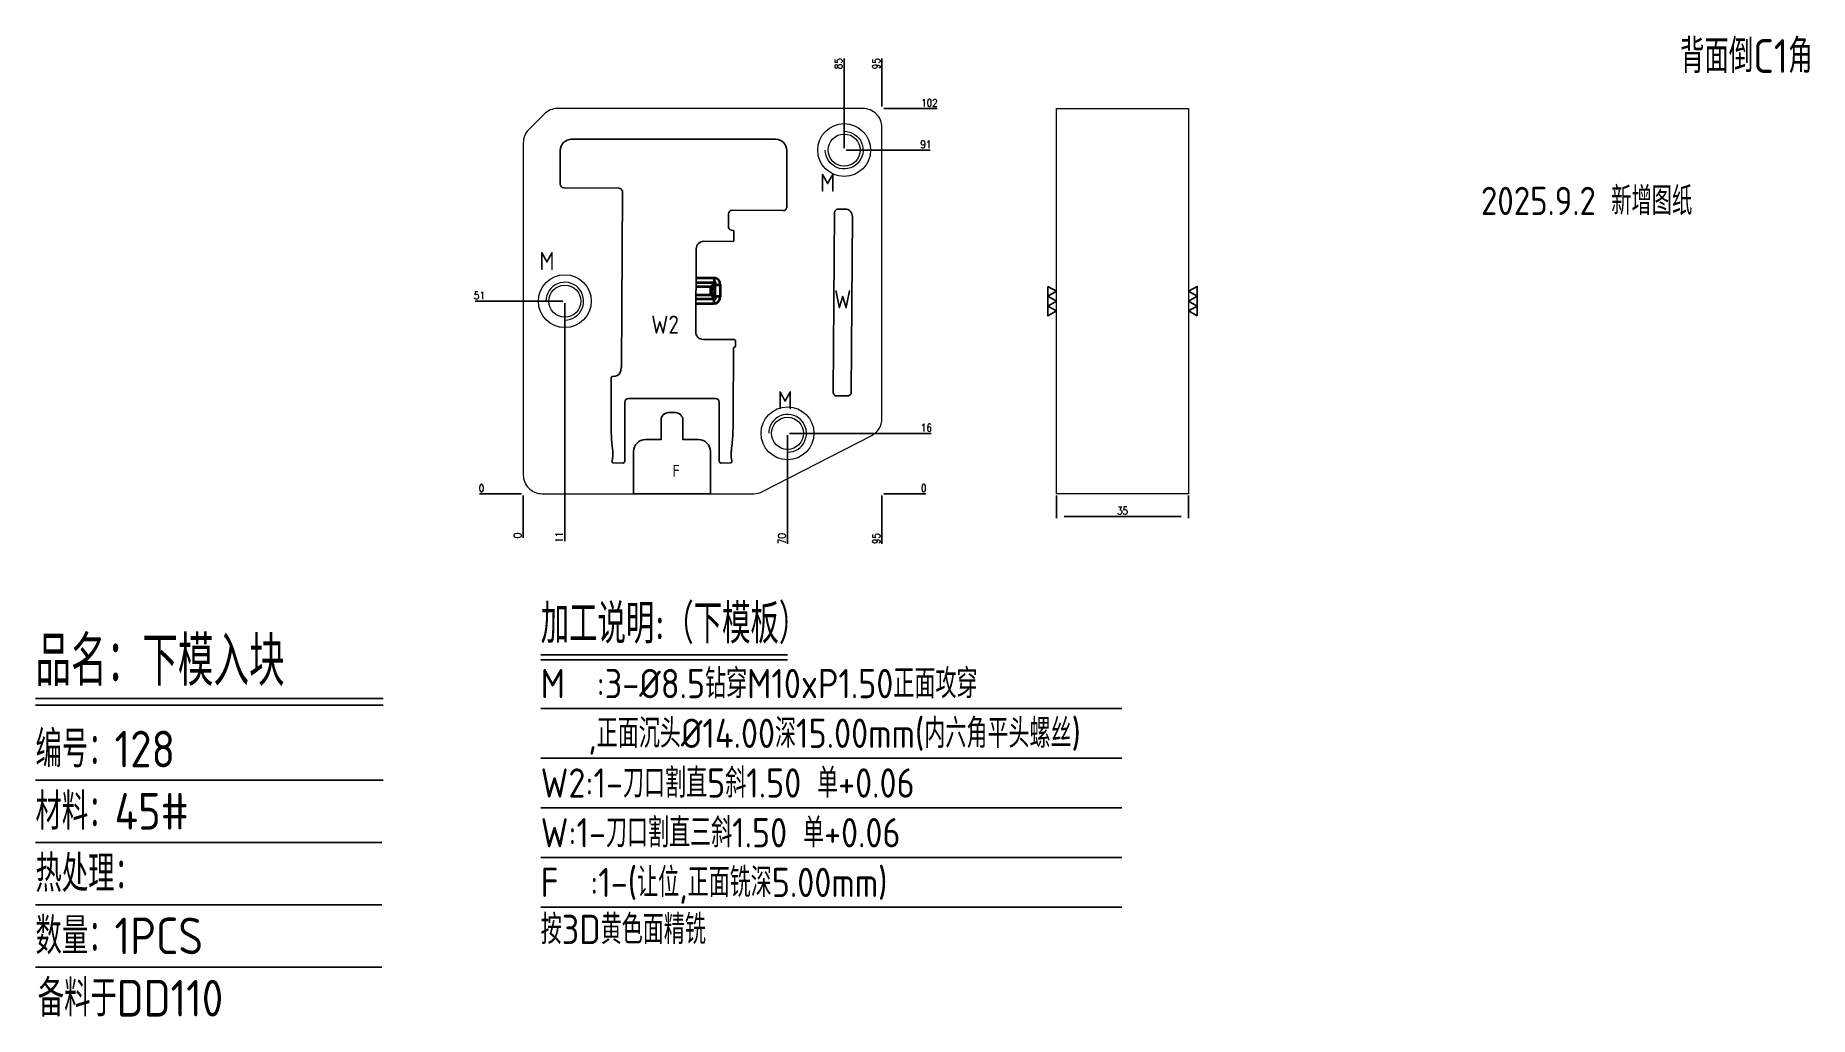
# Model space of a CAD drawing. Header units: millimetres. Extents: x 105599 to 106069, y 1693 to 1952.
import ezdxf
from ezdxf.enums import TextEntityAlignment as Align

# ---------------------------------------------------------------- set-up
doc = ezdxf.new("R2010")
doc.units = ezdxf.units.MM
for name, color, linetype in [('DIE_P', 2, 'Continuous'), ('DIM', 4, 'Continuous'), ('PH', 255, 'Continuous'), ('TEXT', 4, 'Continuous')]:
    doc.layers.add(name, color=color, linetype=linetype)
doc.styles.add('gbenor', font='gbenor.shx', dxfattribs={"bigfont": 'gbcbig.shx'})
doc.styles.get("Standard").update_dxf_attribs({"font": 'txt.shx', "width": 0.85, "bigfont": 'ctxt.shx'})
doc.dimstyles.new('T-2-WX', dxfattribs={"dimtxt": 2, "dimasz": 2, "dimexe": 0.5, "dimexo": 0.5, "dimgap": 0.5, "dimtad": 1, "dimtxsty": 'Standard', "dimblk": 'OPEN30', "dimcen": 0, "dimazin": 3, "dimtfac": 1, "dimtmove": 0, "dimatfit": 3, "dimldrblk": 'OPEN30', "dimlwd": -1, "dimlwe": -1})

# ---------------------------------------------------------------- blocks, each defined once
blk = doc.blocks.new('*D7579')
at = {"layer": 'Defpoints', "color": 0}
for p in [(105728.7, 1830.99), (105823.7, 1830.99), (105833.7, 1830.99)]:
    blk.add_point(p, dxfattribs=at)
at = {"layer": 'DIM', "color": 0}
blk.add_line((105824.2, 1830.99), (105835.33, 1830.99), dxfattribs=at)
at = {"layer": 'DIM', "color": 0, "insert": (105834.76, 1832.49), "char_height": 2, "attachment_point": 5}
blk.add_mtext('0', dxfattribs=at)
blk = doc.blocks.new('_Open30')
blk = doc.blocks.new('*D7580')
at = {"layer": 'Defpoints', "color": 0}
for p in [(105798.7, 1846.99), (105833.7, 1846.99), (105728.7, 1830.99)]:
    blk.add_point(p, dxfattribs=at)
at = {"layer": 'DIM', "color": 0}
for p, q in [((105799.2, 1846.99), (105825.7, 1846.99)), ((105825.7, 1846.99), (105829.7, 1846.99)), ((105829.7, 1846.99), (105836.71, 1846.99))]:
    blk.add_line(p, q, dxfattribs=at)
at = {"layer": 'DIM', "color": 0, "insert": (105835.45, 1848.49), "char_height": 2, "attachment_point": 5}
blk.add_mtext('16', dxfattribs=at)
blk = doc.blocks.new('*D7581')
at = {"layer": 'Defpoints', "color": 0}
for p in [(105813.7, 1921.99), (105833.7, 1921.99), (105728.7, 1830.99)]:
    blk.add_point(p, dxfattribs=at)
at = {"layer": 'DIM', "color": 0}
for p, q in [((105814.2, 1921.99), (105825.7, 1921.99)), ((105825.7, 1921.99), (105829.7, 1921.99)), ((105829.7, 1921.99), (105836.46, 1921.99))]:
    blk.add_line(p, q, dxfattribs=at)
at = {"layer": 'DIM', "color": 0, "insert": (105835.33, 1923.49), "char_height": 2, "attachment_point": 5}
blk.add_mtext('91', dxfattribs=at)
blk = doc.blocks.new('*D7582')
at = {"layer": 'Defpoints', "color": 0}
for p in [(105823.7, 1932.99), (105833.7, 1932.99), (105728.7, 1830.99)]:
    blk.add_point(p, dxfattribs=at)
at = {"layer": 'DIM', "color": 0}
for p, q in [((105824.2, 1932.99), (105827.7, 1932.99)), ((105827.7, 1932.99), (105829.7, 1932.99)), ((105829.7, 1932.99), (105838.33, 1932.99))]:
    blk.add_line(p, q, dxfattribs=at)
at = {"layer": 'DIM', "color": 0, "insert": (105836.26, 1934.49), "char_height": 2, "attachment_point": 5}
blk.add_mtext('102', dxfattribs=at)
blk = doc.blocks.new('*D7583')
at = {"layer": 'Defpoints', "color": 0}
for p in [(105718.7, 1830.99), (105728.7, 1830.99), (105728.7, 1830.99)]:
    blk.add_point(p, dxfattribs=at)
at = {"layer": 'DIM', "color": 0}
blk.add_line((105728.2, 1830.99), (105717.06, 1830.99), dxfattribs=at)
at = {"layer": 'DIM', "color": 0, "insert": (105717.63, 1832.49), "char_height": 2, "attachment_point": 5}
blk.add_mtext('0', dxfattribs=at)
blk = doc.blocks.new('*D7584')
at = {"layer": 'Defpoints', "color": 0}
for p in [(105718.7, 1881.99), (105739.7, 1881.99), (105728.7, 1830.99)]:
    blk.add_point(p, dxfattribs=at)
at = {"layer": 'DIM', "color": 0}
for p, q in [((105722.7, 1881.99), (105715.93, 1881.99)), ((105726.7, 1881.99), (105722.7, 1881.99)), ((105739.2, 1881.99), (105726.7, 1881.99))]:
    blk.add_line(p, q, dxfattribs=at)
at = {"layer": 'DIM', "color": 0, "insert": (105717.06, 1883.49), "char_height": 2, "attachment_point": 5}
blk.add_mtext('51', dxfattribs=at)
blk = doc.blocks.new('*D7585')
at = {"layer": 'Defpoints', "color": 0}
for p in [(105728.7, 1830.99), (105823.7, 1830.99), (105823.7, 1820.99)]:
    blk.add_point(p, dxfattribs=at)
at = {"layer": 'DIM', "color": 0}
for p, q in [((105823.7, 1830.49), (105823.7, 1826.99)), ((105823.7, 1826.99), (105823.7, 1824.99)), ((105823.7, 1824.99), (105823.7, 1817.74))]:
    blk.add_line(p, q, dxfattribs=at)
at = {"layer": 'DIM', "color": 0, "insert": (105822.2, 1819.12), "char_height": 2, "attachment_point": 5, "rotation": 90}
blk.add_mtext('95', dxfattribs=at)
blk = doc.blocks.new('*D7586')
at = {"layer": 'Defpoints', "color": 0}
for p in [(105798.7, 1846.99), (105728.7, 1830.99), (105798.7, 1820.99)]:
    blk.add_point(p, dxfattribs=at)
at = {"layer": 'DIM', "color": 0}
for p, q in [((105798.7, 1846.49), (105798.7, 1828.99)), ((105798.7, 1828.99), (105798.7, 1824.99)), ((105798.7, 1824.99), (105798.7, 1817.74))]:
    blk.add_line(p, q, dxfattribs=at)
at = {"layer": 'DIM', "color": 0, "insert": (105797.2, 1819.12), "char_height": 2, "attachment_point": 5, "rotation": 90}
blk.add_mtext('70', dxfattribs=at)
blk = doc.blocks.new('*D7587')
at = {"layer": 'Defpoints', "color": 0}
for p in [(105739.7, 1881.99), (105728.7, 1830.99), (105739.7, 1820.99)]:
    blk.add_point(p, dxfattribs=at)
at = {"layer": 'DIM', "color": 0}
for p, q in [((105739.7, 1881.49), (105739.7, 1828.99)), ((105739.7, 1828.99), (105739.7, 1824.99)), ((105739.7, 1824.99), (105739.7, 1818.47))]:
    blk.add_line(p, q, dxfattribs=at)
at = {"layer": 'DIM', "color": 0, "insert": (105738.2, 1819.48), "char_height": 2, "attachment_point": 5, "rotation": 90}
blk.add_mtext('11', dxfattribs=at)
blk = doc.blocks.new('*D7588')
at = {"layer": 'Defpoints', "color": 0}
for p in [(105728.7, 1830.99), (105728.7, 1830.99), (105728.7, 1820.99)]:
    blk.add_point(p, dxfattribs=at)
at = {"layer": 'DIM', "color": 0}
blk.add_line((105728.7, 1830.49), (105728.7, 1819.36), dxfattribs=at)
at = {"layer": 'DIM', "color": 0, "insert": (105727.2, 1819.93), "char_height": 2, "attachment_point": 5, "rotation": 90}
blk.add_mtext('0', dxfattribs=at)
blk = doc.blocks.new('*D7589')
at = {"layer": 'Defpoints', "color": 0}
for p in [(105823.7, 1942.99), (105823.7, 1932.99), (105728.7, 1830.99)]:
    blk.add_point(p, dxfattribs=at)
at = {"layer": 'DIM', "color": 0}
for p, q in [((105823.7, 1938.99), (105823.7, 1946.25)), ((105823.7, 1936.99), (105823.7, 1938.99)), ((105823.7, 1933.49), (105823.7, 1936.99))]:
    blk.add_line(p, q, dxfattribs=at)
at = {"layer": 'DIM', "color": 0, "insert": (105822.2, 1944.87), "char_height": 2, "attachment_point": 5, "rotation": 90}
blk.add_mtext('95', dxfattribs=at)
blk = doc.blocks.new('*D7590')
at = {"layer": 'Defpoints', "color": 0}
for p in [(105813.7, 1942.99), (105813.7, 1921.99), (105728.7, 1830.99)]:
    blk.add_point(p, dxfattribs=at)
at = {"layer": 'DIM', "color": 0}
for p, q in [((105813.7, 1938.99), (105813.7, 1946.25)), ((105813.7, 1934.99), (105813.7, 1938.99)), ((105813.7, 1922.49), (105813.7, 1934.99))]:
    blk.add_line(p, q, dxfattribs=at)
at = {"layer": 'DIM', "color": 0, "insert": (105812.2, 1944.87), "char_height": 2, "attachment_point": 5, "rotation": 90}
blk.add_mtext('85', dxfattribs=at)
blk = doc.blocks.new('*D7591')
at = {"layer": 'Defpoints', "color": 0}
for p in [(105869.94, 1830.99), (105904.94, 1830.99), (105869.94, 1824.99)]:
    blk.add_point(p, dxfattribs=at)
at = {"layer": 'DIM', "color": 0}
for p, q in [((105869.94, 1830.49), (105869.94, 1824.49)), ((105904.94, 1830.49), (105904.94, 1824.49)), ((105902.94, 1824.99), (105871.94, 1824.99))]:
    blk.add_line(p, q, dxfattribs=at)
at = {"layer": 'DIM', "color": 0, "insert": (105887.44, 1826.49), "char_height": 2, "attachment_point": 5}
blk.add_mtext('35', dxfattribs=at)

msp = doc.modelspace()

# ---------------------------------------------------------------- linework, layer by layer
at = {"layer": 'DIE_P', "linetype": 'Continuous', "lineweight": 18, "ltscale": 10}
msp.add_lwpolyline([(105737.768, 1932.994, 0.1989124), (105734.232, 1931.53), (105730.161, 1927.459, 0.1989124), (105728.696, 1923.923), (105728.696, 1835.994, 0.4142136), (105733.696, 1830.994), (105789.791, 1830.994, 0.1195913), (105792.082, 1831.55), (105820.988, 1846.456, 0.2807166), (105823.696, 1850.9), (105823.696, 1927.994, 0.4142136), (105818.696, 1932.994)], format="xyb", close=True, dxfattribs=at)
msp.add_lwpolyline([(105869.936, 1932.994), (105904.936, 1932.994), (105904.936, 1830.994), (105869.936, 1830.994)], close=True, dxfattribs=at)
at = {"layer": 'DIE_P', "lineweight": 18}
for points in [[(105813.696, 1926.994, -2.4142136), (105808.696, 1921.994)], [(105739.696, 1876.994, 2.4142136), (105734.696, 1881.994)], [(105798.696, 1841.994, 2.4142136), (105793.696, 1846.994)]]:
    msp.add_lwpolyline(points, format="xyb", dxfattribs=at)
at = {"layer": 'DIE_P', "color": 1, "linetype": 'Continuous'}
msp.add_lwpolyline([(105756.583, 1856.218), (105779.579, 1856.217, -0.4136808), (105780.579, 1855.219), (105780.607, 1839.615, 0.419624), (105781.117, 1839.116), (105783.59, 1839.166, 0.4708973), (105783.973, 1839.65), (105783.852, 1840.218, -0.0755746), (105783.746, 1841.594), (105783.762, 1841.878, -0.0150813), (105783.881, 1843.085), (105784.007, 1844.189, 0.0232012), (105784.249, 1848.319), (105784.276, 1851.95), (105784.404, 1869.486, -0.3658971), (105784.656, 1869.78, 0.3660471), (105784.908, 1870.074), (105784.918, 1871.491, 0.4134456), (105784.621, 1871.793), (105776.354, 1871.871, -0.4133842), (105774.373, 1873.884), (105774.517, 1895.864, -0.4154192), (105776.539, 1897.851), (105784.16, 1897.77, 0.412364), (105784.463, 1898.065), (105784.503, 1900.386, 0.3583226), (105784.266, 1900.684), (105783.825, 1900.779, -0.3576374), (105783.035, 1901.771), (105783.083, 1905.081, -0.412335), (105784.091, 1906.067), (105797.494, 1905.957, 0.4166021), (105798.502, 1906.957), (105798.502, 1921.88, 0.4142136), (105795.502, 1924.88), (105741.502, 1924.88, 0.4142136), (105738.502, 1921.88), (105738.502, 1912.974, 0.4121735), (105739.495, 1911.974), (105754.007, 1911.872, -0.4142177), (105755, 1910.865), (105754.677, 1864.679, -0.0302488), (105754.653, 1864.317), (105754.575, 1863.713, -0.0860519), (105754.479, 1863.345, -0.3539759), (105752.361, 1862.066, 0.4540847), (105752.02, 1861.77), (105751.99, 1852.122), (105751.964, 1850.707, 0.0285735), (105752.245, 1843.62), (105752.403, 1842.197, -0.1041993), (105752.2, 1839.674, 0.4946605), (105752.576, 1839.161), (105755.048, 1839.109, 0.419931), (105755.558, 1839.608), (105755.583, 1855.219, -0.4137685)], format="xyb", close=True, dxfattribs=at)
at = {"layer": 'DIE_P', "color": 1}
msp.add_lwpolyline([(105810.762, 1857.888, 0.4165906), (105811.762, 1856.88), (105814.586, 1856.88, 0.4122916), (105815.586, 1857.873), (105815.891, 1904.367, 0.4161382), (105813.891, 1906.38), (105812.147, 1906.38, 0.4118405), (105811.147, 1905.388)], format="xyb", close=True, dxfattribs=at)
at = {"layer": 'DIE_P', "linetype": 'Continuous', "lineweight": 35}
for points in [[(105774.459, 1886.955), (105779.253, 1886.955), (105778.456, 1885.818), (105774.451, 1885.818)], [(105774.467, 1888.157), (105779.253, 1888.157), (105779.253, 1886.955)], [(105778.866, 1885.464), (105779.456, 1886.307), (105780.849, 1886.307), (105780.849, 1883.207), (105779.456, 1883.207), (105778.866, 1884.05)], [(105779.456, 1886.307), (105779.456, 1883.207)], [(105774.422, 1881.357), (105779.253, 1881.357), (105779.253, 1882.559)], [(105774.437, 1883.696), (105778.456, 1883.696), (105779.253, 1882.559), (105774.43, 1882.559)]]:
    msp.add_lwpolyline(points, dxfattribs=at)
at = {"layer": 'DIE_P', "color": 94, "linetype": 'Continuous'}
msp.add_lwpolyline([(105778.282, 1830.994), (105778.282, 1842.145, 0.4142136), (105775.082, 1845.345), (105770.986, 1845.345), (105770.986, 1850.465, 0.4142136), (105768.986, 1852.465), (105767.178, 1852.465, 0.4142136), (105765.178, 1850.465), (105765.178, 1845.345), (105761.082, 1845.345, 0.4142135), (105757.882, 1842.145), (105757.882, 1830.994)], format="xyb", close=True, dxfattribs=at)
at = {"layer": 'DIE_P', "linetype": 'Continuous', "lineweight": 18, "ltscale": 10}
for centre in [(105813.696, 1921.994), (105739.696, 1881.994), (105798.696, 1846.994)]:
    msp.add_circle(centre, 7, dxfattribs=at)
at = {"layer": 'DIE_P', "lineweight": 18}
for centre in [(105813.696, 1921.994), (105739.696, 1881.994), (105798.696, 1846.994)]:
    msp.add_circle(centre, 4.25, dxfattribs=at)
at = {"layer": 'DIE_P', "linetype": 'Continuous', "lineweight": 35}
for centre, major_axis, ratio, start_param, end_param in [((105778.952, 1884.757), (0, 1.5), 0.466805, 0.7853982, 2.3561945), ((105778.456, 1885.464), (0.41, -0.287), 0.6336873, 0.8352261, 1.9884094), ((105779.361, 1884.757), (0, 1), 0.7002075, 0.7853982, 2.3561945), ((105778.163, 1885.046), (-1.991, -2.844), 0.6336873, 2.4060224, 3.5592057), ((105778.163, 1885.046), (1.373, 1.961), 0.208814, 5.5476151, 6.7007983), ((105778.456, 1884.05), (0.41, 0.287), 0.6336873, 4.2947759, 5.4479592), ((105778.163, 1884.469), (-1.373, 1.961), 0.208814, 2.7239796, 3.8771629), ((105778.163, 1884.469), (-1.991, 2.844), 0.6336873, 2.7239796, 3.8771629)]:
    msp.add_ellipse(centre, major_axis=major_axis, ratio=ratio, start_param=start_param, end_param=end_param, dxfattribs=at)
at = {"layer": 'DIM', "color": 4, "linetype": 'Continuous', "lineweight": 25}
for p, q in [((105599.486, 1776.737), (105691.603, 1776.737)), ((105599.486, 1775.04), (105691.603, 1775.04)), ((105599.486, 1755.153), (105691.603, 1755.153)), ((105599.486, 1738.661), (105691.203, 1738.661)), ((105599.486, 1722.169), (105691.203, 1722.169)), ((105599.486, 1705.677), (105691.203, 1705.677))]:
    msp.add_line(p, q, dxfattribs=at)
at = {"layer": 'TEXT', "color": 3}
for p, q in [((105733.302, 1788.354), (105798.702, 1788.354)), ((105733.302, 1786.999), (105798.702, 1786.999)), ((105733.302, 1774.148), (105887.211, 1774.148)), ((105733.302, 1760.988), (105887.211, 1760.988)), ((105733.302, 1747.827), (105887.211, 1747.827)), ((105733.302, 1734.667), (105887.211, 1734.667)), ((105733.302, 1721.506), (105887.211, 1721.506))]:
    msp.add_line(p, q, dxfattribs=at)
at = {"layer": 'TEXT'}
for points in [[(105867.686, 1885.891), (105869.936, 1884.592), (105867.686, 1883.293), (105869.936, 1881.994), (105867.686, 1880.695), (105869.936, 1879.396), (105867.686, 1878.097), (105867.686, 1885.891)], [(105907.186, 1878.097), (105904.936, 1879.396), (105907.186, 1880.695), (105904.936, 1881.994), (105907.186, 1883.293), (105904.936, 1884.592), (105907.186, 1885.891), (105907.186, 1878.097)]]:
    msp.add_lwpolyline(points, close=True, dxfattribs=at)

# ---------------------------------------------------------------- texts
at = {"layer": 'DIE_P', "color": 4, "style": 'gbenor'}
msp.add_text('F', height=3.2, dxfattribs=at).set_placement((105769.176, 1837.029), align=Align.MIDDLE_CENTER)
at = {"layer": 'DIM', "color": 3, "linetype": 'Continuous', "lineweight": 25, "style": 'gbenor'}
for s, height, p in [('品名：下模入块', 13.0965, (105599.486, 1780.133)), ('编号：128', 9.7011, (105599.486, 1758.548)), ('材料：45#', 9.7011, (105599.486, 1742.056)), ('热处理： ', 9.7011, (105599.486, 1725.564)), ('数量：1PCS', 9.7011, (105599.486, 1709.072))]:
    msp.add_text(s, height=height, dxfattribs=at).set_placement(p)
at = {"layer": 'DIM', "color": 3, "linetype": 'Continuous', "lineweight": 5, "style": 'gbenor'}
msp.add_text('备料于DD110', height=9.7011, dxfattribs=at).set_placement((105600.077, 1692.581))
at = {"layer": 'PH', "color": 6, "linetype": 'Continuous', "style": 'gbenor'}
msp.add_text('2025.9.2 新增图纸', height=7.46496, dxfattribs=at).set_placement((106010.358, 1908.931), align=Align.MIDDLE)
at = {"layer": 'TEXT', "color": 4, "lineweight": 18, "style": 'gbenor'}
msp.add_text('背面倒C1角', height=8.9531, dxfattribs=at).set_placement((106035.126, 1942.414))
at = {"layer": 'TEXT', "color": 4, "style": 'gbenor'}
for s, p in [('M', (105809.326, 1913.364)), ('M', (105734.961, 1892.634)), ('W', (105813.312, 1882.479)), ('W2', (105766.255, 1875.776)), ('M', (105798.064, 1855.782))]:
    msp.add_text(s, height=4.8, dxfattribs=at).set_placement(p, align=Align.MIDDLE_CENTER)
for s, height, p in [('加工说明:（下模板）', 10.4509, (105733.302, 1791.334)), ('M  :3-%%C8.5钻穿M10xP1.50正面攻穿', 7.74144, (105733.302, 1776.857)), ('   ,正面沉头%%C14.00深15.00mm(内六角平头螺丝)', 7.74144, (105733.302, 1763.697)), ('F  :1-(让位,正面铣深5.00mm)', 7.74144, (105733.302, 1724.216))]:
    msp.add_text(s, height=height, dxfattribs=at).set_placement(p)
at = {"layer": 'TEXT', "color": 1, "style": 'gbenor'}
for s, p in [('W2:1-刀口割直5斜1.50 单+0.06  ', (105733.302, 1750.537)), ('W:1-刀口割直三斜1.50 单+0.06  ', (105733.302, 1737.376))]:
    msp.add_text(s, height=7.74144, dxfattribs=at).set_placement(p)
at = {"layer": 'TEXT', "color": 2, "style": 'gbenor'}
msp.add_text('按3D黄色面精铣', height=7.7414, dxfattribs=at).set_placement((105733.302, 1711.776))

# ---------------------------------------------------------------- dimensions: what is measured, and where the dimension line sits
at = {"layer": 'DIM'}
for feature_location, offset, dtype, origin, picture, middle in [((105823.696, 1932.994), (0, 10), 1, (105728.696, 1830.994), '*D7589', (105822.196, 1944.87)), ((105813.696, 1921.994), (0, 21), 1, (105728.696, 1830.994), '*D7590', (105812.196, 1944.87)), ((105823.696, 1932.994), (10, 0), 0, (105728.696, 1830.994), '*D7582', (105836.261, 1934.494)), ((105813.696, 1921.994), (20, 0), 0, (105728.696, 1830.994), '*D7581', (105835.33, 1923.494)), ((105739.696, 1881.994), (-21, 0), 0, (105728.696, 1830.994), '*D7584', (105717.063, 1883.494)), ((105739.696, 1881.994), (0, -61), 1, (105728.696, 1830.994), '*D7587', (105738.196, 1819.482)), ((105798.696, 1846.994), (35, 0), 0, (105728.696, 1830.994), '*D7580', (105835.451, 1848.494)), ((105798.696, 1846.994), (0, -26), 1, (105728.696, 1830.994), '*D7586', (105797.196, 1819.118)), ((105728.696478531, 1830.994160836), (-10, 0), 0, (105728.696478531, 1830.994160836), '*D7583', (105717.629811865, 1832.494160836)), ((105823.696478552, 1830.994160836), (10, 0), 0, (105728.696478531, 1830.994160836), '*D7579', (105834.763145218, 1832.494160836)), ((105728.696478531, 1830.994160836), (0, -10), 1, (105728.696478531, 1830.994160836), '*D7588', (105727.196478531, 1819.927494169)), ((105823.696, 1830.994), (0, -10), 1, (105728.696, 1830.994), '*D7585', (105822.196, 1819.118))]:
    dim = msp.add_ordinate_dim(feature_location=feature_location, offset=offset, dtype=dtype, origin=origin, dimstyle='T-2-WX', dxfattribs=at)
    dim.commit()
    dim.dimension.update_dxf_attribs({"geometry": picture, "text_midpoint": middle})
dim = msp.add_linear_dim(base=(105869.936, 1824.994), p1=(105904.936, 1830.994), p2=(105869.936, 1830.994), dimstyle='T-2-WX', dxfattribs=at)
dim.commit()
dim.dimension.update_dxf_attribs({"geometry": '*D7591', "text_midpoint": (105887.436, 1826.494)})

doc.saveas('drawing.dxf')
